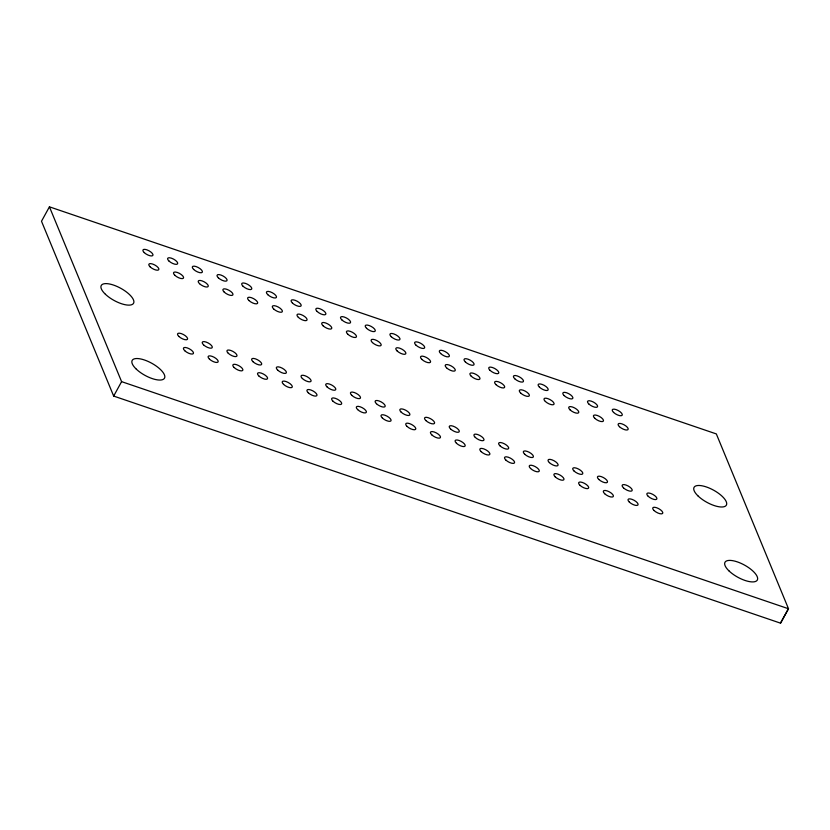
<?xml version="1.0" encoding="UTF-8"?>
<svg xmlns="http://www.w3.org/2000/svg" width="830" height="830" viewBox="0 0 830 830"><rect width="100%" height="100%" fill="white"/><g stroke="black" fill="none" stroke-linecap="round" stroke-linejoin="round"><path stroke-width="1.25" d="M49.427 206.826L41.5 221.247L113.669 396.076L780.574 623.174L788.5 608.753L716.332 433.924L49.427 206.826L121.595 381.644L788.5 608.753M113.669 396.076L121.595 381.644M780.47 623.143L788.407 608.712M105.42 294.276A18.447 6.941 28.8 0 0 133.225 303.739A18.447 6.941 28.8 0 0 113.575 285.095A18.447 6.941 28.8 0 0 105.42 294.276M372.452 342.583A5.675 2.137 28.8 0 0 381.012 345.498A5.675 2.137 28.8 0 0 374.963 339.761A5.675 2.137 28.8 0 0 372.452 342.583M351.775 395.329A5.675 2.137 28.8 0 0 360.324 398.244A5.675 2.137 28.8 0 0 354.286 392.507A5.675 2.137 28.8 0 0 351.775 395.329M588.864 404.013A5.675 2.137 28.8 0 0 597.424 406.918A5.675 2.137 28.8 0 0 591.375 401.181A5.675 2.137 28.8 0 0 588.864 404.013M357.657 409.605A5.675 2.137 28.8 0 0 366.217 412.52A5.675 2.137 28.8 0 0 360.168 406.783A5.675 2.137 28.8 0 0 357.657 409.605M490.063 370.367A5.675 2.137 28.8 0 0 498.623 373.282A5.675 2.137 28.8 0 0 492.574 367.545A5.675 2.137 28.8 0 0 490.063 370.367M376.467 403.743A5.675 2.137 28.8 0 0 385.027 406.659A5.675 2.137 28.8 0 0 378.978 400.921A5.675 2.137 28.8 0 0 376.467 403.743M698.227 496.143A18.447 6.941 28.8 0 0 726.032 505.605A18.447 6.941 28.8 0 0 706.382 486.961A18.447 6.941 28.8 0 0 698.227 496.143M729.155 571.061A18.447 6.941 28.8 0 0 756.96 580.533A18.447 6.941 28.8 0 0 737.31 561.879A18.447 6.941 28.8 0 0 729.155 571.061M136.348 369.194A18.447 6.941 28.8 0 0 164.153 378.667A18.447 6.941 28.8 0 0 144.503 360.013A18.447 6.941 28.8 0 0 136.348 369.194M382.36 418.019A5.675 2.137 28.8 0 0 390.92 420.924A5.675 2.137 28.8 0 0 384.871 415.187A5.675 2.137 28.8 0 0 382.36 418.019M401.17 412.157A5.675 2.137 28.8 0 0 409.73 415.073A5.675 2.137 28.8 0 0 403.681 409.335A5.675 2.137 28.8 0 0 401.17 412.157M431.766 434.837A5.675 2.137 28.8 0 0 440.315 437.752A5.675 2.137 28.8 0 0 434.277 432.015A5.675 2.137 28.8 0 0 431.766 434.837M613.567 412.417A5.675 2.137 28.8 0 0 622.116 415.332A5.675 2.137 28.8 0 0 616.078 409.595A5.675 2.137 28.8 0 0 613.567 412.417M407.063 426.423A5.675 2.137 28.8 0 0 415.623 429.338A5.675 2.137 28.8 0 0 409.574 423.601A5.675 2.137 28.8 0 0 407.063 426.423M252.974 361.683A5.675 2.137 28.8 0 0 261.523 364.598A5.675 2.137 28.8 0 0 255.484 358.861A5.675 2.137 28.8 0 0 252.974 361.683M425.873 420.561A5.675 2.137 28.8 0 0 434.432 423.476A5.675 2.137 28.8 0 0 428.384 417.739A5.675 2.137 28.8 0 0 425.873 420.561M619.45 426.693A5.675 2.137 28.8 0 0 628.009 429.608A5.675 2.137 28.8 0 0 621.961 423.871A5.675 2.137 28.8 0 0 619.45 426.693M184.758 350.727A5.675 2.137 28.8 0 0 193.317 353.642A5.675 2.137 28.8 0 0 187.269 347.905A5.675 2.137 28.8 0 0 184.758 350.727M520.649 393.046A5.675 2.137 28.8 0 0 529.208 395.962A5.675 2.137 28.8 0 0 523.159 390.225A5.675 2.137 28.8 0 0 520.649 393.046M283.559 384.373A5.675 2.137 28.8 0 0 292.119 387.288A5.675 2.137 28.8 0 0 286.07 381.541A5.675 2.137 28.8 0 0 283.559 384.373M594.757 418.279A5.675 2.137 28.8 0 0 603.306 421.194A5.675 2.137 28.8 0 0 597.268 415.457A5.675 2.137 28.8 0 0 594.757 418.279M456.459 443.251A5.675 2.137 28.8 0 0 465.018 446.167A5.675 2.137 28.8 0 0 458.969 440.419A5.675 2.137 28.8 0 0 456.459 443.251M332.965 401.191A5.675 2.137 28.8 0 0 341.514 404.106A5.675 2.137 28.8 0 0 335.476 398.369A5.675 2.137 28.8 0 0 332.965 401.191M277.666 370.097A5.675 2.137 28.8 0 0 286.226 373.012A5.675 2.137 28.8 0 0 280.177 367.275A5.675 2.137 28.8 0 0 277.666 370.097M248.948 300.522A5.675 2.137 28.8 0 0 257.507 303.438A5.675 2.137 28.8 0 0 251.459 297.7A5.675 2.137 28.8 0 0 248.948 300.522M243.055 286.257A5.675 2.137 28.8 0 0 251.615 289.172A5.675 2.137 28.8 0 0 245.566 283.424A5.675 2.137 28.8 0 0 243.055 286.257M144.254 252.611A5.675 2.137 28.8 0 0 152.813 255.526A5.675 2.137 28.8 0 0 146.765 249.788A5.675 2.137 28.8 0 0 144.254 252.611M579.963 485.301A5.675 2.137 28.8 0 0 588.522 488.216A5.675 2.137 28.8 0 0 582.473 482.479A5.675 2.137 28.8 0 0 579.963 485.301M555.26 476.897A5.675 2.137 28.8 0 0 563.819 479.802A5.675 2.137 28.8 0 0 557.77 474.065A5.675 2.137 28.8 0 0 555.26 476.897M302.369 378.511A5.675 2.137 28.8 0 0 310.928 381.427A5.675 2.137 28.8 0 0 304.88 375.689A5.675 2.137 28.8 0 0 302.369 378.511M174.85 275.29A5.675 2.137 28.8 0 0 183.409 278.206A5.675 2.137 28.8 0 0 177.361 272.468A5.675 2.137 28.8 0 0 174.85 275.29M327.072 386.925A5.675 2.137 28.8 0 0 335.631 389.83A5.675 2.137 28.8 0 0 329.583 384.093A5.675 2.137 28.8 0 0 327.072 386.925M549.377 462.621A5.675 2.137 28.8 0 0 557.926 465.537A5.675 2.137 28.8 0 0 551.888 459.799A5.675 2.137 28.8 0 0 549.377 462.621M258.856 375.959A5.675 2.137 28.8 0 0 267.416 378.874A5.675 2.137 28.8 0 0 261.367 373.137A5.675 2.137 28.8 0 0 258.856 375.959M450.576 428.975A5.675 2.137 28.8 0 0 459.125 431.891A5.675 2.137 28.8 0 0 453.087 426.153A5.675 2.137 28.8 0 0 450.576 428.975M481.161 451.655A5.675 2.137 28.8 0 0 489.721 454.57A5.675 2.137 28.8 0 0 483.672 448.833A5.675 2.137 28.8 0 0 481.161 451.655M397.155 350.986A5.675 2.137 28.8 0 0 405.704 353.902A5.675 2.137 28.8 0 0 399.666 348.164A5.675 2.137 28.8 0 0 397.155 350.986M168.957 261.025A5.675 2.137 28.8 0 0 177.516 263.93A5.675 2.137 28.8 0 0 171.468 258.192A5.675 2.137 28.8 0 0 168.957 261.025M421.848 359.4A5.675 2.137 28.8 0 0 430.407 362.316A5.675 2.137 28.8 0 0 424.358 356.578A5.675 2.137 28.8 0 0 421.848 359.4M471.253 376.229A5.675 2.137 28.8 0 0 479.813 379.134A5.675 2.137 28.8 0 0 473.764 373.396A5.675 2.137 28.8 0 0 471.253 376.229M199.553 283.704A5.675 2.137 28.8 0 0 208.102 286.62A5.675 2.137 28.8 0 0 202.064 280.882A5.675 2.137 28.8 0 0 199.553 283.704M465.36 361.953A5.675 2.137 28.8 0 0 473.92 364.868A5.675 2.137 28.8 0 0 467.871 359.131A5.675 2.137 28.8 0 0 465.36 361.953M308.262 392.777A5.675 2.137 28.8 0 0 316.821 395.692A5.675 2.137 28.8 0 0 310.773 389.955A5.675 2.137 28.8 0 0 308.262 392.777M193.66 269.428A5.675 2.137 28.8 0 0 202.219 272.344A5.675 2.137 28.8 0 0 196.171 266.606A5.675 2.137 28.8 0 0 193.66 269.428M495.956 384.632A5.675 2.137 28.8 0 0 504.505 387.548A5.675 2.137 28.8 0 0 498.467 381.81A5.675 2.137 28.8 0 0 495.956 384.632M224.245 292.119A5.675 2.137 28.8 0 0 232.805 295.024A5.675 2.137 28.8 0 0 226.756 289.286A5.675 2.137 28.8 0 0 224.245 292.119M545.351 401.461A5.675 2.137 28.8 0 0 553.911 404.376A5.675 2.137 28.8 0 0 547.862 398.628A5.675 2.137 28.8 0 0 545.351 401.461M539.459 387.185A5.675 2.137 28.8 0 0 548.018 390.1A5.675 2.137 28.8 0 0 541.969 384.363A5.675 2.137 28.8 0 0 539.459 387.185M218.363 277.843A5.675 2.137 28.8 0 0 226.912 280.758A5.675 2.137 28.8 0 0 220.873 275.021A5.675 2.137 28.8 0 0 218.363 277.843M570.054 409.864A5.675 2.137 28.8 0 0 578.614 412.78A5.675 2.137 28.8 0 0 572.565 407.042A5.675 2.137 28.8 0 0 570.054 409.864M273.651 308.936A5.675 2.137 28.8 0 0 282.21 311.852A5.675 2.137 28.8 0 0 276.162 306.114A5.675 2.137 28.8 0 0 273.651 308.936M564.161 395.599A5.675 2.137 28.8 0 0 572.721 398.514A5.675 2.137 28.8 0 0 566.672 392.777A5.675 2.137 28.8 0 0 564.161 395.599M267.758 294.66A5.675 2.137 28.8 0 0 276.317 297.576A5.675 2.137 28.8 0 0 270.269 291.838A5.675 2.137 28.8 0 0 267.758 294.66M574.07 471.035A5.675 2.137 28.8 0 0 582.629 473.951A5.675 2.137 28.8 0 0 576.58 468.203A5.675 2.137 28.8 0 0 574.07 471.035M604.665 493.715A5.675 2.137 28.8 0 0 613.225 496.631A5.675 2.137 28.8 0 0 607.176 490.893A5.675 2.137 28.8 0 0 604.665 493.715M598.772 479.439A5.675 2.137 28.8 0 0 607.332 482.355A5.675 2.137 28.8 0 0 601.283 476.617A5.675 2.137 28.8 0 0 598.772 479.439M629.368 502.129A5.675 2.137 28.8 0 0 637.917 505.034A5.675 2.137 28.8 0 0 631.879 499.297A5.675 2.137 28.8 0 0 629.368 502.129M623.475 487.853A5.675 2.137 28.8 0 0 632.035 490.769A5.675 2.137 28.8 0 0 625.986 485.031A5.675 2.137 28.8 0 0 623.475 487.853M654.061 510.533A5.675 2.137 28.8 0 0 662.62 513.448A5.675 2.137 28.8 0 0 656.572 507.711A5.675 2.137 28.8 0 0 654.061 510.533M648.178 496.267A5.675 2.137 28.8 0 0 656.727 499.183A5.675 2.137 28.8 0 0 650.689 493.445A5.675 2.137 28.8 0 0 648.178 496.267M298.354 317.351A5.675 2.137 28.8 0 0 306.903 320.256A5.675 2.137 28.8 0 0 300.865 314.518A5.675 2.137 28.8 0 0 298.354 317.351M292.461 303.075A5.675 2.137 28.8 0 0 301.02 305.99A5.675 2.137 28.8 0 0 294.972 300.252A5.675 2.137 28.8 0 0 292.461 303.075M228.271 353.279A5.675 2.137 28.8 0 0 236.83 356.195A5.675 2.137 28.8 0 0 230.782 350.457A5.675 2.137 28.8 0 0 228.271 353.279M524.674 454.207A5.675 2.137 28.8 0 0 533.234 457.123A5.675 2.137 28.8 0 0 527.185 451.385A5.675 2.137 28.8 0 0 524.674 454.207M530.567 468.483A5.675 2.137 28.8 0 0 539.116 471.399A5.675 2.137 28.8 0 0 533.078 465.661A5.675 2.137 28.8 0 0 530.567 468.483M499.971 445.803A5.675 2.137 28.8 0 0 508.531 448.708A5.675 2.137 28.8 0 0 502.482 442.971A5.675 2.137 28.8 0 0 499.971 445.803M505.864 460.069A5.675 2.137 28.8 0 0 514.424 462.984A5.675 2.137 28.8 0 0 508.375 457.247A5.675 2.137 28.8 0 0 505.864 460.069M475.268 437.389A5.675 2.137 28.8 0 0 483.828 440.305A5.675 2.137 28.8 0 0 477.779 434.567A5.675 2.137 28.8 0 0 475.268 437.389M234.164 367.545A5.675 2.137 28.8 0 0 242.713 370.46A5.675 2.137 28.8 0 0 236.675 364.723A5.675 2.137 28.8 0 0 234.164 367.545M203.568 344.865A5.675 2.137 28.8 0 0 212.127 347.78A5.675 2.137 28.8 0 0 206.079 342.043A5.675 2.137 28.8 0 0 203.568 344.865M209.461 359.141A5.675 2.137 28.8 0 0 218.02 362.046A5.675 2.137 28.8 0 0 211.972 356.309A5.675 2.137 28.8 0 0 209.461 359.141M178.865 336.451A5.675 2.137 28.8 0 0 187.424 339.366A5.675 2.137 28.8 0 0 181.376 333.629A5.675 2.137 28.8 0 0 178.865 336.451M514.766 378.771A5.675 2.137 28.8 0 0 523.315 381.686A5.675 2.137 28.8 0 0 517.277 375.949A5.675 2.137 28.8 0 0 514.766 378.771M440.657 353.538A5.675 2.137 28.8 0 0 449.217 356.454A5.675 2.137 28.8 0 0 443.168 350.717A5.675 2.137 28.8 0 0 440.657 353.538M446.55 367.815A5.675 2.137 28.8 0 0 455.11 370.73A5.675 2.137 28.8 0 0 449.061 364.993A5.675 2.137 28.8 0 0 446.55 367.815M415.965 345.135A5.675 2.137 28.8 0 0 424.514 348.05A5.675 2.137 28.8 0 0 418.476 342.302A5.675 2.137 28.8 0 0 415.965 345.135M391.262 336.721A5.675 2.137 28.8 0 0 399.821 339.636A5.675 2.137 28.8 0 0 393.773 333.899A5.675 2.137 28.8 0 0 391.262 336.721M366.559 328.307A5.675 2.137 28.8 0 0 375.119 331.222A5.675 2.137 28.8 0 0 369.07 325.485A5.675 2.137 28.8 0 0 366.559 328.307M341.856 319.903A5.675 2.137 28.8 0 0 350.416 322.808A5.675 2.137 28.8 0 0 344.367 317.07A5.675 2.137 28.8 0 0 341.856 319.903M347.749 334.168A5.675 2.137 28.8 0 0 356.309 337.084A5.675 2.137 28.8 0 0 350.26 331.346A5.675 2.137 28.8 0 0 347.749 334.168M317.164 311.489A5.675 2.137 28.8 0 0 325.713 314.404A5.675 2.137 28.8 0 0 319.675 308.667A5.675 2.137 28.8 0 0 317.164 311.489M323.046 325.754A5.675 2.137 28.8 0 0 331.606 328.67A5.675 2.137 28.8 0 0 325.557 322.932A5.675 2.137 28.8 0 0 323.046 325.754M150.147 266.876A5.675 2.137 28.8 0 0 158.706 269.792A5.675 2.137 28.8 0 0 152.658 264.054A5.675 2.137 28.8 0 0 150.147 266.876"/></g></svg>
